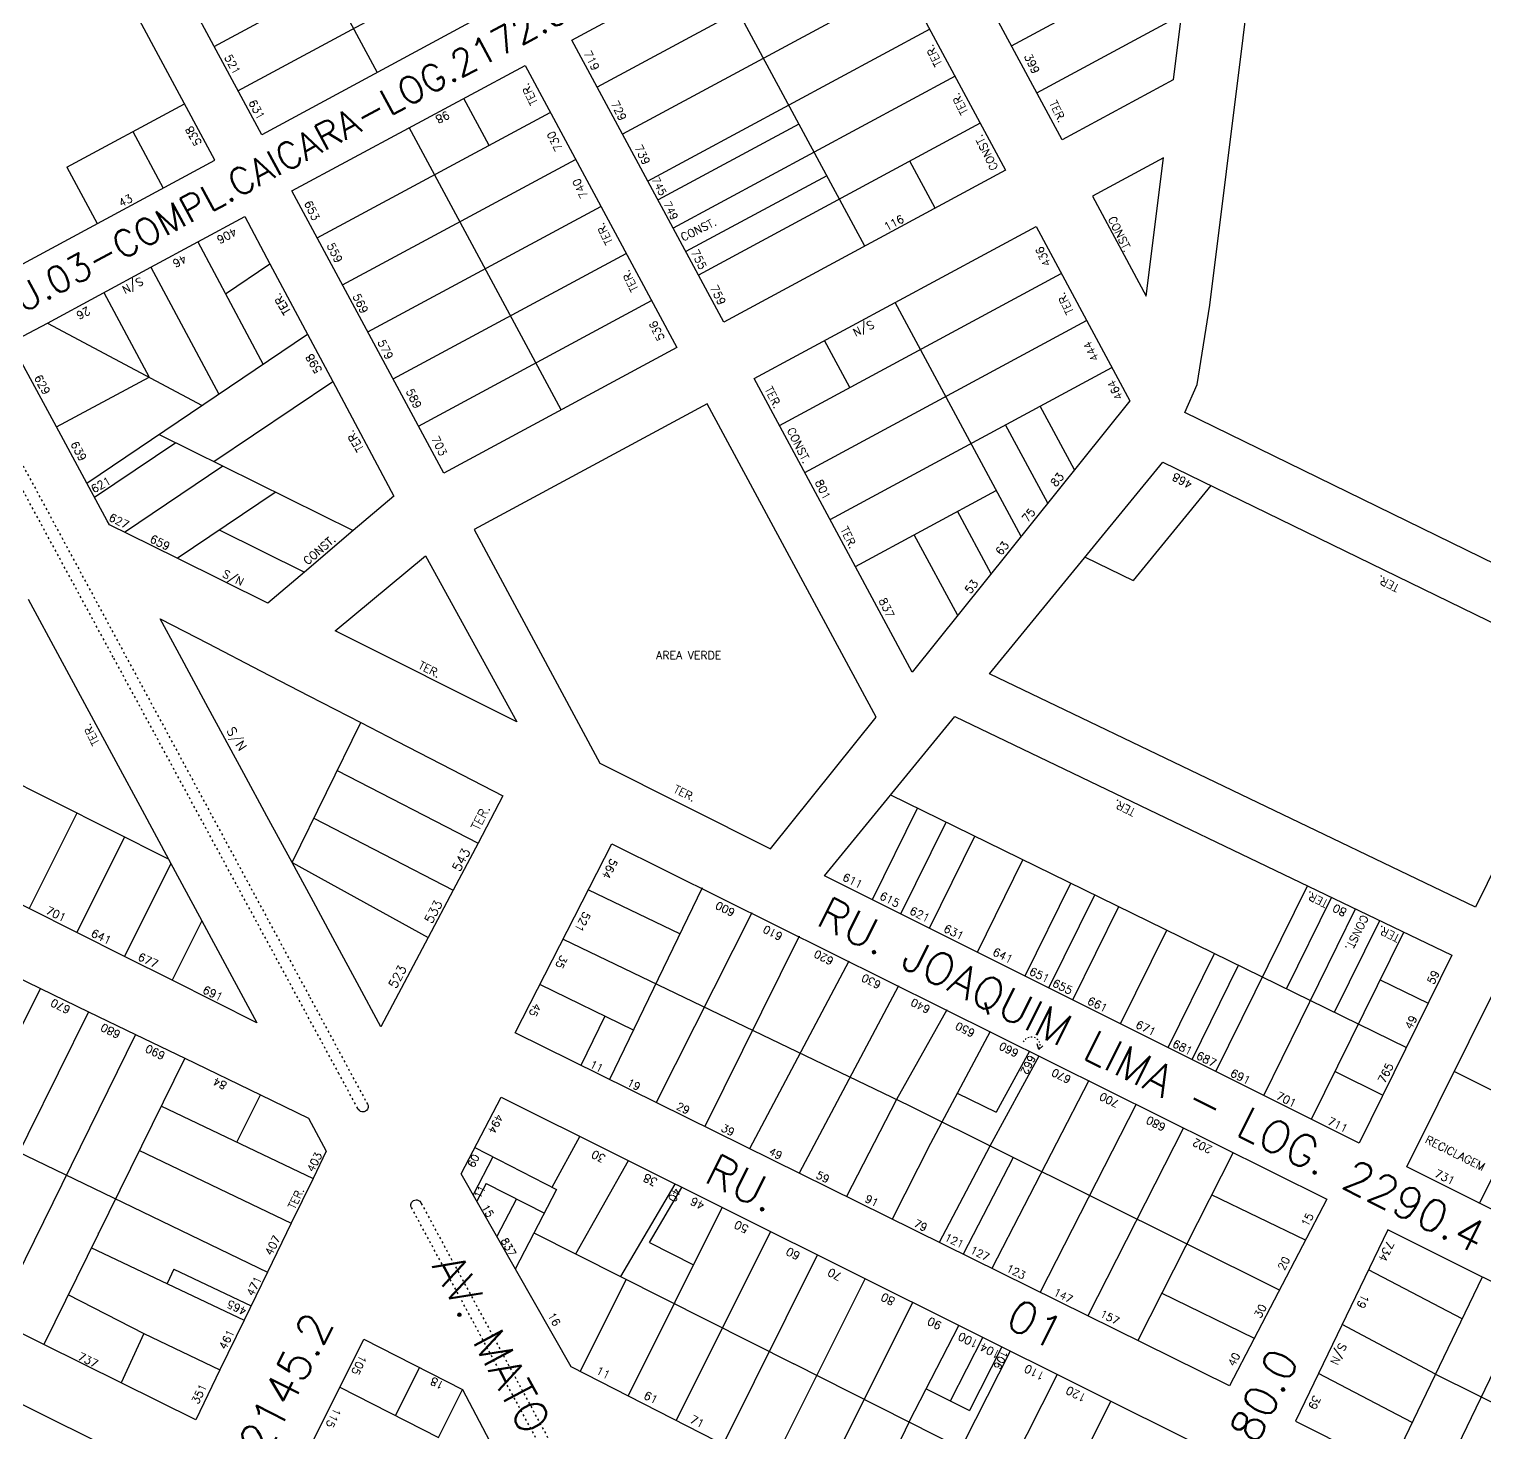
# Model space of a CAD drawing. Extents: x 714896 to 749292, y 8417558 to 8447149.
# Drawn here: x 741551.2 to 741824, y 8424591.9 to 8424855 of the extents above; entities that cross this region are included whole.
import ezdxf

# ---------------------------------------------------------------- set-up
doc = ezdxf.new("R2010")
doc.units = 0
doc.header["$MEASUREMENT"] = 0
doc.linetypes.add('ACAD_ISO03W100', pattern=[30, 12, -18])
for name, color, linetype in [('LOTE', 7, 'CONTINUOUS'), ('NUM-PORTA', 7, 'CONTINUOUS'), ('QUADRA', 6, 'CONTINUOUS'), ('TEXTO', 7, 'CONTINUOUS'), ('TEXTODERUA', 3, 'CONTINUOUS')]:
    doc.layers.add(name, color=color, linetype=linetype)
doc.styles.add('ROMANS', font='ROMANS.SHX', dxfattribs={"height": 1.5})

msp = doc.modelspace()

# ---------------------------------------------------------------- linework, layer by layer
at = {"layer": 'LOTE', "color": 7}
for p, q in [((741577.31, 8424699.41, 524.85), (741514.53, 8424730.91, 524.85)), ((741600.45, 8424698.78), (741613.34, 8424725.01)), ((741608.92, 8424716.03), (741635.31, 8424702.39)), ((741560.11, 8424708.04, 524.85), (741551.2, 8424690.14, 524.85)), ((741709.19, 8424691.81), (741717.65, 8424708.96)), ((741604.51, 8424707.05), (741630.63, 8424693.55)), ((741714.56, 8424689.13), (741723.03, 8424706.32)), ((741569.05, 8424703.56, 524.85), (741560.14, 8424685.65, 524.85)), ((741719.92, 8424686.44), (741728.42, 8424703.68)), ((741728.87, 8424681.97), (741737.4, 8424699.28)), ((741577.75, 8424698.6, 524.85), (741569.08, 8424681.17, 524.85)), ((741600.45, 8424698.78), (741625.95, 8424684.71)), ((741655.98, 8424693.62, 530.75), (741673.08, 8424685.43, 527.52)), ((741677.3, 8424694, 524.63), (741659.97, 8424658.08, 530.81)), ((741737.81, 8424677.49), (741746.39, 8424694.89)), ((741773.58, 8424659.59), (741790.73, 8424694.38)), ((741742.28, 8424675.25), (741750.88, 8424692.69)), ((741786.8, 8424675.1), (741795.24, 8424692.22)), ((741686.61, 8424689.36, 524.63), (741668.66, 8424653.79, 530.81)), ((741746.75, 8424673.02), (741755.37, 8424690.49)), ((741782.53, 8424655.12), (741799.75, 8424690.05)), ((741583.56, 8424687.83, 524.85), (741578.02, 8424676.68, 524.85)), ((741755.7, 8424668.54), (741764.35, 8424686.09)), ((741791.47, 8424650.64), (741808.76, 8424685.72)), ((741795.78, 8424670.7), (741804.26, 8424687.89)), ((741651.26, 8424684.39, 530.75), (741716.1, 8424653.2, 528.27)), ((741695.48, 8424684.94, 524.63), (741677.81, 8424649.26, 530.81)), ((741704.8, 8424680.3, 524.63), (741686.2, 8424645.12, 530.81)), ((741764.64, 8424664.07), (741773.33, 8424681.69)), ((741769.11, 8424661.83), (741777.82, 8424679.5)), ((741553.34, 8424675.14, 527.65), (741540.07, 8424648.9, 527.67)), ((741646.93, 8424675.91, 530.75), (741664.37, 8424667.37, 529.69)), ((741714.12, 8424675.65, 524.63), (741695.49, 8424640.53, 530.81)), ((741562.3, 8424670.8, 527.65), (741535.89, 8424617.37, 523.08)), ((741659.05, 8424669.98, 529.22), (741654.59, 8424660.74, 530.81)), ((741723.14, 8424671.16, 524.63), (741713.69, 8424654.37, 528.28)), ((741571.15, 8424666.52, 527.65), (741544.8, 8424612.95, 523.08)), ((741731.26, 8424667.11, 524.63), (741720.07, 8424646.11, 528.82)), ((741580.35, 8424662.07, 527.65), (741553.96, 8424608.41, 523.08)), ((741740.4, 8424662.49, 524.64), (741731.22, 8424645.59, 528.3)), ((741738.62, 8424663.4, 524.63), (741732.41, 8424651.97, 524.63)), ((741725.09, 8424655.53, 523.24), (741732.41, 8424651.97, 524.63)), ((741749.75, 8424657.9, 524.63), (741731.61, 8424622.68, 530.81)), ((741531.79, 8424652.92, 527.8), (741595.85, 8424621.97, 530.52)), ((741575.87, 8424653.14, 528.08), (741604.4, 8424639.56, 530.51)), ((741590.1, 8424646.34, 528.42), (741594.57, 8424655.19, 527.65)), ((741713.69, 8424654.37, 528.28), (741704.33, 8424636.16, 530.81)), ((741716.1, 8424653.2, 528.27), (741785.44, 8424618.65, 530.69)), ((741758.62, 8424653.48, 524.63), (741740.61, 8424618.23, 530.81)), ((741822.98, 8424634.87, 536.84), (741831.84, 8424652.85, 536.84)), ((741649.18, 8424637.92, 532.17), (741654.41, 8424647.41, 532.61)), ((741767.5, 8424649.06, 524.63), (741749.6, 8424613.79, 530.81)), ((741571.74, 8424644.83, 528.06), (741600.32, 8424631.18, 530.51)), ((741634.7, 8424645.32, 537.04), (741650.02, 8424637.5, 532.14)), ((741720.07, 8424646.11, 528.82), (741712.89, 8424631.93, 530.81)), ((741731.22, 8424645.59, 528.3), (741721.73, 8424627.56, 530.81)), ((741776.81, 8424644.42, 524.63), (741758.91, 8424609.2, 530.81)), ((741638.07, 8424643.6, 530.44), (741634.38, 8424636.49, 528.9)), ((741653.61, 8424625.42, 531.12), (741663.48, 8424642.88, 532.61)), ((741735.58, 8424643.49, 527.62), (741726.24, 8424625.34, 530.81)), ((741636.81, 8424638.63, 529.63), (741635.06, 8424635.27, 528.9)), ((741636.81, 8424638.63, 535.64), (741647.75, 8424633.05, 532.14)), ((741650.02, 8424637.5, 532.14), (741642.25, 8424622.56, 528.9)), ((741662.06, 8424621.18, 531.08), (741672.26, 8424638.5, 532.61)), ((741667.43, 8424627.54, 532.61), (741673.52, 8424637.88, 532.61)), ((741772.7, 8424636.54, 527.36), (741790.29, 8424628.01, 530.69)), ((741642.49, 8424635.73, 530.43), (741638.81, 8424628.66, 528.9)), ((741663.44, 8424598.77, 528.81), (741681.05, 8424634.12, 532.61)), ((741564.08, 8424629.32, 527.1), (741564.21, 8424629.26, 527.12)), ((741645.77, 8424629.33, 531.07), (741694.5, 8424604.79, 531.05)), ((741690.11, 8424629.59, 532.61), (741672.41, 8424594.19, 528.81)), ((741562.77, 8424626.62, 527.1), (741591.48, 8424612.99, 530.52)), ((741667.43, 8424627.54, 532.61), (741675.69, 8424623.37, 532.61)), ((741578.33, 8424622.55, 531.13), (741577.06, 8424619.84, 530.1)), ((741578.33, 8424622.55, 528.8), (741592.79, 8424615.68, 530.52)), ((741681.24, 8424589.67, 528.81), (741698.9, 8424625.21, 532.61)), ((741663.04, 8424620.69, 531.08), (741654.47, 8424603.36, 528.81)), ((741690.07, 8424585.16, 528.81), (741707.83, 8424620.76, 532.61)), ((741819.7, 8424613.23, 535.36), (741802.18, 8424622.44, 535.84)), ((741823.47, 8424621.06, 535.81), (741806.15, 8424585.11, 532.76)), ((741558.47, 8424617.82, 525.91), (741572.71, 8424610.5, 526.57)), ((741763.33, 8424618.08, 529.7), (741780.75, 8424609.59, 530.69)), ((741698.9, 8424580.64, 528.81), (741716.75, 8424616.3, 532.61)), ((741832.03, 8424616.79, 535.81), (741814.72, 8424580.81, 532.76)), ((741716.08, 8424593.92, 531.04), (741725.4, 8424611.99, 532.61)), ((741814.72, 8424602.89, 534.87), (741797.21, 8424612.17, 535.84)), ((741572.71, 8424610.5, 526.57), (741568.41, 8424601.25, 523.08)), ((741572.71, 8424610.5, 526.57), (741586.95, 8424603.65, 530.51)), ((741729.89, 8424609.79, 532.61), (741723.79, 8424597.83, 530.52)), ((741735.03, 8424607.19, 532.61), (741716.84, 8424571.47, 528.81)), ((741733.45, 8424607.97, 532.61), (741727.37, 8424596.03, 530.52)), ((741619.86, 8424595.07, 571.7), (741624.36, 8424604.09, 1056.24)), ((741761.98, 8424570.72, 531.35), (741694.5, 8424604.79, 531.05)), ((741743.81, 8424602.8, 532.61), (741725.67, 8424566.96, 528.81)), ((741810.35, 8424593.81, 534.23), (741792.76, 8424602.97, 535.84)), ((741814.72, 8424602.89, 534.87), (741860.1, 8424580.32, 534.66)), ((741609.4, 8424600.42, 528.94), (741627.87, 8424590.97, 528.48)), ((741627.87, 8424590.97, 43.58), (741632.38, 8424599.99, 528.12)), ((741719.28, 8424600.1, 530.78), (741727.37, 8424596.03, 530.68)), ((741753.87, 8424597.78, 532.61), (741744.61, 8424579.49, 530.67)), ((741716.08, 8424593.92, 531.04), (741707.59, 8424576.2, 528.81))]:
    msp.add_line(p, q, dxfattribs=at)
for points in [[(741594.05, 8424888.35), (741616.41, 8424846.82)], [(741585.86, 8424851.7), (741629.5, 8424875.24)], [(741735.24, 8424851.84), (741768.61, 8424869.84)], [(741590.31, 8424843.42), (741633.96, 8424866.97)], [(741739.99, 8424843.04), (741767.09, 8424857.66)], [(741637.4, 8424833.16), (741632.66, 8424841.97)], [(741605.16, 8424815.82), (741648.85, 8424839.32)], [(741650.88, 8424783.61), (741622.43, 8424836.49)], [(741609.9, 8424807.01), (741653.59, 8424830.52)], [(741614.64, 8424798.21), (741658.33, 8424821.71)], [(741619.38, 8424789.4), (741663.08, 8424812.91)], [(741624.14, 8424780.54), (741667.82, 8424804.1)], [(741772.6, 8424769.43), (741758.04, 8424751.62)], [(741749.06, 8424756), (741758.04, 8424751.62)], [(741712.61, 8424711.42), (741809.26, 8424664.11)], [(741804.34, 8424676.75), (741813.35, 8424672.42)], [(741795.89, 8424659.61), (741804.83, 8424655.14)], [(741818.25, 8424659.61), (741861.83, 8424637.93)]]:
    msp.add_lwpolyline(points, dxfattribs=at)
at = {"layer": 'LOTE', "color": 7, "ltscale": 0.5}
for points in [[(741710.46, 8424872.56), (741657.63, 8424844.1)], [(741707.76, 8424814.29), (741679.3, 8424867.14)], [(741715.2, 8424863.75), (741662.39, 8424835.27)], [(741719.94, 8424854.95), (741667.13, 8424826.46)], [(741724.68, 8424846.14), (741671.88, 8424817.66)], [(741695.44, 8424837.16), (741669.03, 8424822.94)], [(741729.42, 8424837.34), (741676.62, 8424808.85)], [(741720.97, 8424821.41), (741716.24, 8424830.19)], [(741700.66, 8424827.48), (741674.25, 8424813.25)], [(741691.79, 8424780.68), (741744.6, 8424809.17)], [(741737.07, 8424759.89), (741713.45, 8424803.73)], [(741696.53, 8424771.88), (741749.34, 8424800.36)], [(741704.99, 8424787.8), (741700.25, 8424796.6)], [(741701.28, 8424763.07), (741754.08, 8424791.56)], [(741747.07, 8424772.37), (741740.65, 8424784.31)], [(741742.07, 8424766.13), (741734.16, 8424780.81)], [(741706.02, 8424754.27), (741732.42, 8424768.51)], [(741731.44, 8424752.86), (741725.13, 8424764.58)], [(741725.18, 8424745.06), (741717.03, 8424760.2)]]:
    msp.add_lwpolyline(points, dxfattribs=at)
at = {"layer": 'LOTE', "color": 7}
for points, elevation in [([(741558.28, 8424829.09), (741580.28, 8424840.96)], 530.28), ([(741570.6, 8424835.74), (741576.28, 8424825.17)], 530.28), ([(741558.28, 8424829.09), (741563.96, 8424818.53)], 530.28), ([(741582.8, 8424815.08), (741595.04, 8424792.13)], 525.84), ([(741587.98, 8424805.36), (741596.32, 8424810.99)], 538.49), ([(741573.99, 8424810.34), (741586.71, 8424786.51)], 525.84), ([(741565.19, 8424805.59), (741573.67, 8424789.73)], 525.84), ([(741554.64, 8424799.87), (741583.62, 8424784.42)], 525.84), ([(741562.03, 8424769.85), (741603.38, 8424797.76)], 538.49), ([(741556.34, 8424780.41), (741573.67, 8424789.73)], 538.49), ([(741585.82, 8424773.91), (741608.08, 8424788.93)], 538.49), ([(741575.58, 8424778.99), (741611.93, 8424760.96)], 525.84), ([(741563.46, 8424767.21), (741578.65, 8424777.46)], 554.29), ([(741569.07, 8424760.67), (741587.47, 8424773.09)], 538.49), ([(741578.92, 8424755.78), (741597.32, 8424768.2)], 522.69), ([(741586.81, 8424761.11), (741602.8, 8424753.18)], 525.84)]:
    msp.add_lwpolyline(points, dxfattribs=dict(at, elevation=elevation))
at = {"layer": 'LOTE', "color": 7, "linetype": 'ACAD_ISO03W100', "ltscale": 0.03}
for points, elevation in [([(741541.93, 8424788.16), (741603.76, 8424673.55), (741614.42, 8424653.77), (741614.63, 8424653.38), (741614.72, 8424653.14), (741614.71, 8424652.85), (741614.66, 8424652.66), (741614.59, 8424652.5), (741614.43, 8424652.3), (741614.2, 8424652.13), (741613.96, 8424652.04), (741613.74, 8424652.01), (741613.52, 8424652.03), (741613.27, 8424652.11), (741613.07, 8424652.25), (741612.86, 8424652.49), (741612.77, 8424652.67), (741609.25, 8424659.17), (741566.95, 8424737.27), (741543.83, 8424779.96)], 533.27), ([(741673.46, 8424540.32), (741623.01, 8424633.77), (741622.8, 8424634.16), (741622.72, 8424634.4), (741622.72, 8424634.69), (741622.78, 8424634.88), (741622.85, 8424635.04), (741623.01, 8424635.24), (741623.23, 8424635.41), (741623.48, 8424635.5), (741623.7, 8424635.53), (741623.92, 8424635.51), (741624.16, 8424635.43), (741624.37, 8424635.29), (741624.58, 8424635.05), (741624.67, 8424634.87), (741675.11, 8424541.41)], 525.12)]:
    msp.add_lwpolyline(points, dxfattribs=dict(at, elevation=elevation))
at = {"layer": 'LOTE', "color": 7, "linetype": 'ACAD_ISO03W100', "ltscale": 0.02, "flags": 128}
msp.add_lwpolyline([(741737.49, 8424665.14), (741737.68, 8424665.46), (741737.87, 8424665.68), (741738.17, 8424665.9), (741738.56, 8424666.06), (741738.9, 8424666.11), (741739.34, 8424666.07), (741739.69, 8424665.95), (741740.07, 8424665.68), (741740.24, 8424665.5), (741740.46, 8424665.12), (741740.56, 8424664.75), (741740.57, 8424664.34), (741740.54, 8424664.17), (741740.36, 8424663.7)], dxfattribs=at)
at = {"layer": 'LOTE', "color": 7, "flags": 128}
for points in [[(741740.36, 8424663.7), (741740.07, 8424664.75)], [(741740.36, 8424663.7), (741741.11, 8424664.38)]]:
    msp.add_lwpolyline(points, dxfattribs=at)
at = {"layer": 'QUADRA'}
for points, elevation in [([(741901.04, 8424717.94), (741767.73, 8424783.08), (741770.07, 8424788.35), (741772.41, 8424803.24), (741784.94, 8424903.52), (741827.57, 8424928.16), (741815.23, 8425006.75), (741804.5, 8425026.73), (741806.75, 8425034.64), (741869.42, 8425135.49), (741947.93, 8425088.91), (742036.43, 8425036.41), (742021.06, 8424978.2), (742018.36, 8424968.09), (742010.66, 8424939.28), (741979.76, 8424876.47), (741938.91, 8424794.03), (741901.04, 8424717.94)], 536.84), ([(741529.08, 8424936.12), (741485.22, 8424912.46), (741542.1, 8424806.73), (741585.96, 8424830.39), (741529.08, 8424936.12)], 530.28), ([(741594.77, 8424835.14), (741572.48, 8424876.57), (741615.99, 8424900.33), (741638.42, 8424858.69), (741594.77, 8424835.14)], 527.7), ([(741763.75, 8424830.86), (741750.42, 8424823.67), (741760.52, 8424804.91), (741763.75, 8424830.86)], 532.73), ([(741595.95, 8424747.34), (741578.92, 8424755.78), (741569.96, 8424760.23), (741566.23, 8424762.08), (741565.83, 8424762.81), (741562.03, 8424769.85), (741556.34, 8424780.41), (741547.79, 8424796.25), (741554.64, 8424799.87), (741573.99, 8424810.34), (741591.61, 8424819.81), (741596.32, 8424810.99), (741608.08, 8424788.93), (741619.55, 8424767.44), (741611.93, 8424760.96), (741602.8, 8424753.18), (741595.95, 8424747.34)], 522.69), ([(741952.6, 8424592.51), (741943.71, 8424574.46), (741809.32, 8424641.71), (741826.92, 8424677), (741870.4, 8424656.11), (741861.83, 8424637.93), (741952.6, 8424592.51)], 536.84)]:
    msp.add_lwpolyline(points, close=True, dxfattribs=dict(at, elevation=elevation))
for points in [[(741744.73, 8424834.23), (741716.28, 8424887.06), (741769.08, 8424915.54), (741773.32, 8424907.68), (741765.57, 8424845.48), (741744.73, 8424834.23)], [(741681.36, 8424800.05), (741652.89, 8424852.91), (741705.71, 8424881.36), (741734.17, 8424828.53), (741681.36, 8424800.05)], [(741628.88, 8424771.74), (741600.42, 8424824.62), (741644.11, 8424848.13), (741672.56, 8424795.3), (741628.88, 8424771.74)], [(741716.68, 8424734.46), (741687.05, 8424789.48), (741739.86, 8424817.97), (741757.45, 8424785.31), (741716.68, 8424734.46)], [(741690.13, 8424701.35), (741709.89, 8424725.99), (741678.25, 8424784.74), (741634.56, 8424761.17), (741658.13, 8424717.36)], [(741731.15, 8424734.1), (741763.61, 8424773.81), (741844.02, 8424734.61), (741822.2, 8424690.36), (741731.15, 8424734.1)], [(741608.52, 8424742.19), (741625.48, 8424756.27), (741642.57, 8424725.15), (741608.52, 8424742.19)], [(741800.41, 8424646.17), (741700.25, 8424696.29), (741724.64, 8424726.13), (741817.78, 8424681.39), (741800.41, 8424646.17)]]:
    msp.add_lwpolyline(points, close=True, dxfattribs=at)
at = {"layer": 'QUADRA', "linetype": 'CONTINUOUS', "elevation": 524.85}
msp.add_lwpolyline([(741551.02, 8424748.14), (741556.95, 8424737.15), (741561.57, 8424728.58), (741567.45, 8424717.7), (741572.38, 8424708.57), (741577.31, 8424699.41), (741583.56, 8424687.83), (741588.33, 8424678.99), (741593.87, 8424668.74), (741593.87, 8424668.74), (741578.02, 8424676.68), (741569.08, 8424681.17), (741560.14, 8424685.65), (741551.2, 8424690.14), (741542.26, 8424694.62)], dxfattribs=at)
at = {"layer": 'QUADRA', "linetype": 'CONTINUOUS'}
msp.add_lwpolyline([(741639.98, 8424711.23), (741635.31, 8424702.39), (741630.63, 8424693.55), (741625.95, 8424684.71), (741622, 8424677.24), (741617.1, 8424667.99), (741612.64, 8424676.24), (741608.08, 8424684.67), (741604.01, 8424692.2), (741600.45, 8424698.78), (741595.76, 8424707.44), (741591.44, 8424715.43), (741584.76, 8424727.78), (741578.94, 8424738.53), (741575.74, 8424744.44), (741584.74, 8424739.79), (741594.56, 8424734.71), (741603.63, 8424730.03), (741613.34, 8424725.01), (741620.11, 8424721.5), (741630.42, 8424716.17), (741639.98, 8424711.23)], close=True, dxfattribs=at)
at = {"layer": 'QUADRA', "color": 6}
for points in [[(741660.39, 8424702.25), (741794.33, 8424635.68), (741776.14, 8424600.68), (741642.28, 8424666.82), (741660.39, 8424702.25)], [(741639.64, 8424654.78), (741771.16, 8424589.17), (741753.14, 8424552.91), (741652.76, 8424604.23), (741632.14, 8424640.39), (741639.64, 8424654.78)], [(741466.92, 8424635.67), (741467.89, 8424637.51), (741490.64, 8424626.3), (741514.45, 8424614.71), (741546.72, 8424598.83), (741570.65, 8424586.85), (741576.88, 8424583.87), (741563.04, 8424556.13), (741550.32, 8424530.48), (741506.47, 8424552.17), (741470.05, 8424570.6), (741446.03, 8424582.52), (741440.24, 8424585.3), (741451.93, 8424607.18), (741461.35, 8424624.81), (741466.92, 8424635.67)], [(741876.86, 8424594.42), (741805.78, 8424629.89), (741788.45, 8424594.06), (741860.84, 8424557.69), (741922.19, 8424526.66), (741939.98, 8424562.78), (741876.86, 8424594.42)], [(741613.91, 8424609.44), (741632.38, 8424599.99), (741664.47, 8424538.93), (741596.21, 8424574.02), (741613.91, 8424609.44)]]:
    msp.add_lwpolyline(points, close=True, dxfattribs=at)
at = {"layer": 'QUADRA', "color": 6, "elevation": 530.51}
msp.add_lwpolyline([(741545.09, 8424679.12), (741553.34, 8424675.14), (741562.3, 8424670.8), (741571.15, 8424666.52), (741580.35, 8424662.07), (741594.57, 8424655.19), (741603.51, 8424650.87), (741606.87, 8424644.64), (741604.4, 8424639.56), (741600.32, 8424631.18), (741595.85, 8424621.97), (741591.48, 8424612.99), (741586.95, 8424603.65), (741586.95, 8424603.65), (741582.41, 8424594.31), (741568.41, 8424601.25), (741553.96, 8424608.41), (741544.8, 8424612.95)], dxfattribs=at)

# ---------------------------------------------------------------- texts
at = {"layer": 'NUM-PORTA', "color": 7, "style": 'ROMANS'}
for s, height, rotation, p in [('521', 1.5, 298.434, (741587.71, 8424849.69)), ('631', 1.5, 298.434, (741592.26, 8424841.23)), ('406', 1.5, 208.2913, (741589.59, 8424817.8)), ('46', 1.5, 208.2913, (741580.19, 8424812.74)), ('S/N', 1.5, 208.2913, (741572.07, 8424808.53)), ('26', 1.5, 208.2913, (741562.13, 8424802.99)), ('629', 1.5, 298.2913, (741552.08, 8424789.67)), ('639', 1.5, 298.2913, (741558.91, 8424777.21)), ('621', 1.5, 29.4747, (741563.34, 8424767.95)), ('627', 1.5, 333.428, (741565.97, 8424762.95)), ('659', 1.5, 333.428, (741573.66, 8424758.91)), ('S/N', 1.5, 333.428, (741587.26, 8424752.38)), ('543', 1.73, 62.4692, (741631.9, 8424696.9)), ('564', 1.5, 243.0021, (741660.21, 8424699.65)), ('611', 1.5, 333.5725, (741703.44, 8424695.52)), ('533', 1.727, 62.4342, (741626.67, 8424687.15)), ('600', 1.448, 153.4746, (741683.61, 8424689.86)), ('615', 1.5, 333.5725, (741710.4, 8424692)), ('80', 1.5, 154.2241, (741798.24, 8424689.92)), ('701', 1.5, 334.76, (741554.18, 8424689.24)), ('521', 1.5, 243.0021, (741655.12, 8424689.69)), ('621', 1.5, 333.5725, (741716.04, 8424689.23)), ('641', 1.5, 334.76, (741562.65, 8424684.99)), ('610', 1.448, 153.479, (741692.52, 8424685.38)), ('631', 1.5, 333.5725, (741722.4, 8424685.89)), ('641', 1.5, 333.5725, (741731.57, 8424681.5)), ('677', 1.5, 334.76, (741571.42, 8424680.57)), ('35', 1.443, 242.9874, (741650.87, 8424681.54)), ('620', 1.448, 153.4863, (741702.07, 8424680.76)), ('523', 1.727, 62.4342, (741619.96, 8424674.99)), ('630', 1.448, 153.486, (741710.98, 8424676.29)), ('651', 1.5, 333.5725, (741738.46, 8424677.86)), ('59', 1.5, 63.5725, (741814.4, 8424675.78)), ('691', 1.5, 334.76, (741583.55, 8424674.38)), ('655', 1.5, 333.5725, (741742.78, 8424675.66)), ('670', 1.474, 154.1353, (741559.1, 8424671.63)), ('45', 1.443, 242.99, (741645.9, 8424672.54)), ('640', 1.448, 153.4857, (741720.2, 8424671.69)), ('661', 1.5, 333.5725, (741749.33, 8424672.34)), ('671', 1.5, 333.5725, (741758.37, 8424667.9)), ('49', 1.5, 63.5725, (741810.22, 8424667.33)), ('680', 1.474, 154.1487, (741568.47, 8424667.01)), ('650', 1.448, 153.4773, (741728.56, 8424667.26)), ('690', 1.474, 154.1487, (741576.84, 8424663.04)), ('660', 1.448, 153.4849, (741736.76, 8424663.49)), ('681', 1.5, 333.5725, (741765.27, 8424664.3)), ('11', 1.442, 333.6718, (741656.11, 8424660.47)), ('662', 1.448, 243.4849, (741738.57, 8424662.83)), ('687', 1.5, 333.5725, (741769.72, 8424662.07)), ('765', 1.5, 63.5725, (741805.19, 8424657.26)), ('84', 1.474, 154.1434, (741588.41, 8424657.46)), ('19', 1.442, 333.6718, (741663.08, 8424657.03)), ('670', 1.448, 153.4806, (741746.59, 8424658.55)), ('691', 1.5, 333.5725, (741776.11, 8424658.8)), ('700', 1.448, 153.4741, (741755.57, 8424654.04)), ('701', 1.5, 333.5725, (741784.72, 8424654.52)), ('29', 1.442, 333.6859, (741672.32, 8424652.61)), ('494', 1.442, 243.1688, (741638.8, 8424651.77)), ('680', 1.448, 153.4636, (741764.32, 8424649.63)), ('711', 1.5, 333.5725, (741794.34, 8424649.78)), ('39', 1.442, 333.6906, (741680.71, 8424648.53)), ('403', 1.478, 63.7842, (741604.48, 8424640.58)), ('30', 1.514, 153.3645, (741659.37, 8424643.75)), ('49', 1.442, 333.6914, (741689.64, 8424644.12)), ('202', 1.449, 153.4559, (741773.01, 8424645.43)), ('09', 1.442, 243.1688, (741634.36, 8424644.28)), ('38', 1.516, 153.3916, (741669.08, 8424639.34)), ('59', 1.442, 333.6923, (741698.49, 8424639.71)), ('731', 1.5, 333.5725, (741814.39, 8424639.99)), ('11', 1.4, 63.0104, (741635.72, 8424635.62)), ('40', 1.517, 243.4042, (741672.03, 8424637.96)), ('91', 1.442, 333.6902, (741707.66, 8424635.26)), ('15', 1.4, 299.5894, (741635.93, 8424634.18, -528.9)), ('46', 1.517, 153.4042, (741677.93, 8424634.95)), ('50', 1.518, 153.422, (741686.14, 8424630.55)), ('79', 1.442, 333.6911, (741716.82, 8424630.64)), ('15', 1.465, 62.794, (741790.79, 8424630.35)), ('407', 1.479, 63.7463, (741596.65, 8424624.98)), ('837', 1.4, 299.5894, (741639.52, 8424627.9, -528.9)), ('121', 1.442, 333.6837, (741722.57, 8424628.04)), ('60', 1.518, 153.4177, (741695.84, 8424625.53)), ('127', 1.442, 333.6837, (741727.37, 8424625.67)), ('734', 1.526, 244.2467, (741805.67, 8424627.99)), ('70', 1.518, 153.4203, (741703.65, 8424621.63)), ('123', 1.442, 333.6831, (741734.13, 8424622.23)), ('20', 1.465, 62.7469, (741786.37, 8424622.18)), ('471', 1.479, 63.7463, (741593.17, 8424617.32)), ('80', 1.519, 153.439, (741713.61, 8424617)), ('147', 1.442, 333.6816, (741742.98, 8424617.75)), ('19', 1.529, 244.2171, (741801, 8424618)), ('465', 1.479, 153.7488, (741592.14, 8424615.14)), ('157', 1.443, 333.6627, (741751.7, 8424613.7)), ('30', 1.5, 62.7526, (741781.96, 8424613.21)), ('16', 1.482, 299.6267, (741648.3, 8424613.89)), ('90', 1.519, 153.4303, (741722.33, 8424612.47)), ('461', 1.479, 63.7488, (741588.04, 8424607.33)), ('100', 1.519, 153.4288, (741729.24, 8424609.03, 532.61)), ('737', 1.492, 333.8836, (741560.18, 8424605.69)), ('104', 1.519, 153.4288, (741733.33, 8424607.04)), ('106', 1.4, 243.4288, (741733.47, 8424607.48, 532.49)), ('40', 1.462, 62.9188, (741777.05, 8424604.18)), ('S/N', 1.529, 244.2238, (741796.78, 8424608.87)), ('105', 1.477, 243.5883, (741613.2, 8424606.58)), ('11', 1.523, 333.1282, (741657.24, 8424603.04)), ('110', 1.519, 153.4344, (741741.65, 8424602.99)), ('18', 1.477, 153.5883, (741629.11, 8424601.25)), ('351', 1.482, 63.8519, (741582.87, 8424597.12)), ('61', 1.53, 332.9937, (741666.19, 8424598.39)), ('120', 1.519, 153.418, (741749.44, 8424598.93)), ('39', 1.53, 244.2386, (741791.95, 8424599.05)), ('115', 1.475, 243.5156, (741608.41, 8424596.68)), ('71', 1.531, 332.9667, (741674.86, 8424593.89))]:
    msp.add_text(s, height=height, rotation=rotation, dxfattribs=at).set_placement(p)
at = {"layer": 'NUM-PORTA', "style": 'ROMANS'}
for s, height, rotation, p in [('719', 1.5, 296.0732, (741655.08, 8424850.49)), ('399', 1.5, 296.0732, (741737.58, 8424849.88, 533.67)), ('729', 1.5, 296.0732, (741660.16, 8424841.07)), ('98', 1.5, 206.0732, (741629.48, 8424839.68)), ('538', 1.5, 120.5593, (741583.6, 8424833.64, -1.97)), ('730', 1.5, 116.0732, (741651.19, 8424832.53)), ('739', 1.5, 296.0732, (741664.59, 8424832.83)), ('745', 1.4, 296.0732, (741667.83, 8424826.82)), ('740', 1.5, 116.0732, (741655.96, 8424823.67)), ('43', 1.5, 28.1241, (741568.48, 8424821.54, -1.97)), ('653', 1.5, 296.0732, (741602.68, 8424822.35)), ('749', 1.4, 296.0732, (741670.03, 8424822.25)), ('116', 1.5, 27.7566, (741711.88, 8424817.09)), ('559', 1.5, 296.0732, (741606.94, 8424814.44)), ('755', 1.5, 296.0732, (741675.17, 8424813.2)), ('436', 1.5, 116.0732, (741742.72, 8424810.92)), ('759', 1.5, 296.0732, (741678.76, 8424806.52)), ('569', 1.5, 296.0732, (741611.77, 8424804.93)), ('536', 1.5, 116.0732, (741670.33, 8424796.99)), ('S/N', 1.5, 206.0732, (741709.06, 8424800.44)), ('579', 1.5, 296.0732, (741616.44, 8424796.32)), ('444', 1.5, 116.0732, (741751.7, 8424793.16)), ('598', 1.5, 120.9917, (741606.16, 8424790.99)), ('464', 1.5, 116.0732, (741756.2, 8424785.88)), ('589', 1.5, 296.0732, (741621.76, 8424787.12)), ('703', 1.5, 296.0732, (741626.52, 8424778.26)), ('801', 1.5, 296.0732, (741698.4, 8424770.06)), ('83', 1.5, 51.5908, (741743.62, 8424769.06)), ('468', 1.5, 152.0629, (741769.31, 8424770.06, 532.73)), ('75', 1.5, 51.5908, (741738.27, 8424762.38)), ('63', 1.5, 51.5908, (741733.32, 8424756.2)), ('53', 1.5, 51.5908, (741727.56, 8424749.02)), ('837', 1.5, 296.0732, (741710.34, 8424747.9)), ('S/N', 1.719, 302.7247, (741588.1, 8424723.47))]:
    msp.add_text(s, height=height, rotation=rotation, dxfattribs=at).set_placement(p)
at = {"layer": 'TEXTO', "style": 'ROMANS'}
for s, height, rotation, p in [('TER.', 1.5, 116.0732, (741722.32, 8424848.4)), ('TER.', 1.5, 116.0732, (741646.54, 8424841.16)), ('TER.', 1.5, 116.0732, (741727.19, 8424839.36)), ('TER.', 1.5, 296.0732, (741742.31, 8424841.1, 533.67)), ('CONST.', 1.5, 116.0732, (741732.81, 8424828.94)), ('CONST.', 1.5, 26.0732, (741673.74, 8424815.15)), ('CONST.', 1.5, 296.0732, (741753.32, 8424819.4, 533.67)), ('TER.', 1.5, 116.0732, (741660.62, 8424815.02)), ('TER.', 1.5, 116.0732, (741665.39, 8424806.17)), ('TER.', 1.5, 120.9917, (741600.29, 8424802)), ('TER.', 1.5, 116.0732, (741746.96, 8424801.97)), ('TER.', 1.5, 296.0732, (741689, 8424787.51)), ('TER.', 1.5, 120.9917, (741613.99, 8424776.31)), ('CONST.', 1.5, 296.0732, (741693.15, 8424779.82)), ('TER.', 1.5, 296.0732, (741703.16, 8424761.23)), ('CONST.', 1.5, 40.629, (741603.36, 8424754.45)), ('TER.', 1.5, 152.846, (741808.08, 8424750.71)), ('TER.', 1.5, 333.428, (741623.98, 8424735.22, -1064.51)), ('TER.', 1.495, 116.6183, (741564.45, 8424721.18)), ('TER.', 1.5, 333.428, (741671.79, 8424712.01)), ('TER.', 1.5, 152.846, (741758.65, 8424708.7)), ('TER.', 1.719, 62.8851, (741635.43, 8424704.6)), ('TER.', 1.5, 153.5725, (741794.72, 8424691.58)), ('CONST.', 1.5, 243.5725, (741800.89, 8424689.1)), ('TER.', 1.5, 153.5725, (741808.18, 8424685.11)), ('RECICLAGEM', 1.5, 333.5725, (741812.63, 8424646.31)), ('TER.', 1.478, 63.7561, (741600.95, 8424633.63))]:
    msp.add_text(s, height=height, rotation=rotation, dxfattribs=at).set_placement(p)
msp.add_text('AREA VERDE', height=1.5, dxfattribs=at).set_placement((741668.68, 8424736.85))
at = {"layer": 'TEXTODERUA', "style": 'ROMANS'}
for s, height, rotation, p in [('RU.03-COMPL.CAICARA-LOG.2172.0', 5, 28.2517, (741546.02, 8424799.54)), ('RU. JOAQUIM LIMA - LOG. 2290.4', 6, 333.4259, (741698.34, 8424687.23)), ('RU.', 6, 333.3676, (741677.39, 8424639.07)), ('AV. MATO GROSSO DO SUL - LOG. 2205.0', 6, 298.2907, (741626.58, 8424623.15)), ('01', 6, 333.3676, (741733.8, 8424611.88)), ('AV. GENESIO PINTO PAUDARCO - LOG. 2145.2', 6, 63.0242, (741522.99, 8424444.6)), ('RU. 16 ALTO CAICARA - LOG.2180.0', 6, 63.1052, (741722.19, 8424473.26))]:
    msp.add_text(s, height=height, rotation=rotation, dxfattribs=at).set_placement(p)

doc.saveas('drawing.dxf')
